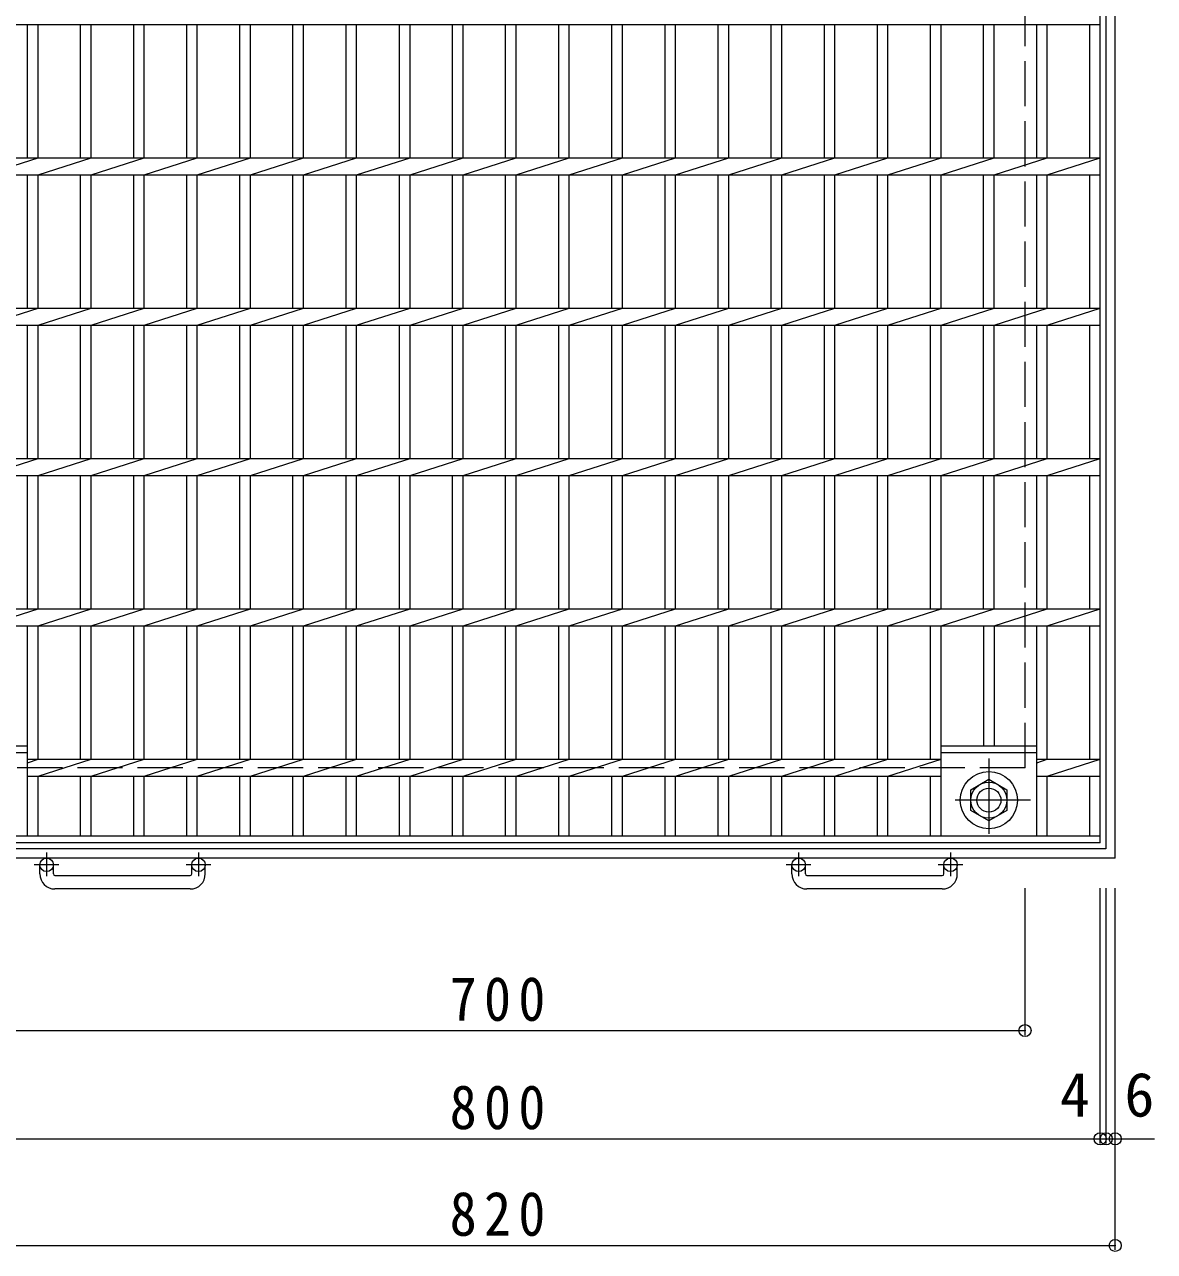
# Model space of a CAD drawing. Units: millimetres at full size, sheet at 1:10; details may follow other scales. Extents: x -1276 to 1603, y -1379 to 1305.
# Drawn here: x -733 to 19, y -205 to 611 of the extents above; entities that cross this region are included whole.
import ezdxf
from ezdxf.enums import TextEntityAlignment as Align

# ---------------------------------------------------------------- set-up
doc = ezdxf.new("R2010")
doc.units = ezdxf.units.MM
doc.header["$LTSCALE"] = 10
doc.header["$PDMODE"] = 32
doc.header["$PDSIZE"] = 8
doc.linetypes.add('CHAIN1', pattern=[8, 5, -1, 1, -1])
doc.linetypes.add('DASHED3', pattern=[4, 3, -1])
for name, color, linetype, lineweight in [('C-1', 2, 'Continuous', 9), ('C-2', 3, 'Continuous', 9), ('C-4', 7, 'Continuous', 9)]:
    doc.layers.add(name, color=color, linetype=linetype, lineweight=lineweight)
doc.styles.add('ＭＳ ゴシック', font='')
doc.styles.get('ＭＳ ゴシック').set_extended_font_data('MS Gothic')

msp = doc.modelspace()

# ---------------------------------------------------------------- linework, layer by layer
at = {"layer": 'C-1'}
for p, q in [((-7.5, 56.62), (-7.5, 876.62)), ((-13.5, 62.62), (-13.5, 870.62)), ((-13.7, 62.62), (-821.5, 62.62)), ((-7.5, 56.62), (-827.5, 56.62)), ((-722.5, 46.02), (-722.5, 52.12)), ((-713.5, 46.02), (-713.5, 52.12)), ((-621.5, 46.02), (-621.5, 52.12)), ((-612.5, 46.02), (-612.5, 52.12)), ((-222.5, 46.02), (-222.5, 52.12)), ((-213.5, 46.02), (-213.5, 52.12)), ((-121.5, 46.02), (-121.5, 52.12)), ((-112.5, 46.02), (-112.5, 52.12)), ((-712.5, 45.02), (-622.5, 45.02)), ((-212.5, 45.02), (-122.5, 45.02)), ((-622.5, 36.02), (-712.5, 36.02)), ((-122.5, 36.02), (-212.5, 36.02))]:
    msp.add_line(p, q, dxfattribs=at)
at = {"layer": 'C-1', "linetype": 'DASHED3'}
for q in [(-67.5, 816.62), (-767.5, 116.62)]:
    msp.add_line((-67.5, 116.62), q, dxfattribs=at)
at = {"layer": 'C-1', "linetype": 'CHAIN1'}
for p, q in [((-91.5, 122.76), (-91.5, 67.49)), ((-63.86, 95.12), (-119.14, 95.12)), ((-718, 60.23), (-718, 44.63)), ((-617, 60.23), (-617, 44.63)), ((-218, 60.23), (-218, 44.63)), ((-117, 60.23), (-117, 44.63)), ((-709.84, 52.12), (-726.24, 52.12)), ((-608.84, 52.12), (-625.24, 52.12)), ((-209.84, 52.12), (-226.24, 52.12)), ((-108.84, 52.12), (-125.24, 52.12))]:
    msp.add_line(p, q, dxfattribs=at)
at = {"layer": 'C-1'}
msp.add_lwpolyline([(-103.5, 88.2), (-103.5, 102.05), (-91.5, 108.98), (-79.5, 102.05), (-79.5, 88.2), (-91.5, 81.27)], close=True, dxfattribs=at)
for centre, radius in [((-91.5, 95.12), 19), ((-91.5, 95.12), 12), ((-91.5, 95.12), 8), ((-718, 52.12), 4.5), ((-617, 52.12), 4.5), ((-218, 52.12), 4.5), ((-117, 52.12), 4.5)]:
    msp.add_circle(centre, radius, dxfattribs=at)
for centre, radius, start, end in [((-712.5, 46.02), 10, 180, 270), ((-712.5, 46.02), 1, 180, 270), ((-622.5, 46.02), 10, 270, 0), ((-622.5, 46.02), 1, 270, 0), ((-212.5, 46.02), 10, 180, 270), ((-212.5, 46.02), 1, 180, 270), ((-122.5, 46.02), 10, 270, 0), ((-122.5, 46.02), 1, 270, 0)]:
    msp.add_arc(centre, radius, start, end, dxfattribs=at)
at = {"layer": 'C-2'}
for p, q in [((-17.5, 66.62), (-17.5, 866.62)), ((-817.5, 610.97), (-17.5, 610.97)), ((-730.7, 522.27), (-730.7, 610.97)), ((-723.7, 522.27), (-723.7, 610.97)), ((-695.4, 522.27), (-695.4, 610.97)), ((-688.4, 522.27), (-688.4, 610.97)), ((-660.1, 522.27), (-660.1, 610.97)), ((-653.1, 522.27), (-653.1, 610.97)), ((-624.8, 522.27), (-624.8, 610.97)), ((-617.8, 522.27), (-617.8, 610.97)), ((-589.5, 522.27), (-589.5, 610.97)), ((-582.5, 522.27), (-582.5, 610.97)), ((-554.2, 522.27), (-554.2, 610.97)), ((-547.2, 522.27), (-547.2, 610.97)), ((-518.9, 522.27), (-518.9, 610.97)), ((-511.9, 522.27), (-511.9, 610.97)), ((-483.4, 522.27), (-483.4, 610.97)), ((-476.4, 522.27), (-476.4, 610.97)), ((-448.1, 522.27), (-448.1, 610.97)), ((-441.1, 522.27), (-441.1, 610.97)), ((-412.8, 522.27), (-412.8, 610.97)), ((-405.8, 522.27), (-405.8, 610.97)), ((-377.5, 522.27), (-377.5, 610.97)), ((-370.5, 522.27), (-370.5, 610.97)), ((-342.1, 522.27), (-342.1, 610.97)), ((-335.1, 522.27), (-335.1, 610.97)), ((-306.8, 522.27), (-306.8, 610.97)), ((-299.8, 522.27), (-299.8, 610.97)), ((-271.5, 522.27), (-271.5, 610.97)), ((-264.5, 522.27), (-264.5, 610.97)), ((-236.2, 522.27), (-236.2, 610.97)), ((-229.2, 522.27), (-229.2, 610.97)), ((-200.9, 522.27), (-200.9, 610.97)), ((-193.9, 522.27), (-193.9, 610.97)), ((-165.6, 522.27), (-165.6, 610.97)), ((-158.6, 522.27), (-158.6, 610.97)), ((-130.3, 522.27), (-130.3, 610.97)), ((-123.3, 522.27), (-123.3, 610.97)), ((-95, 522.27), (-95, 610.97)), ((-88, 522.27), (-88, 610.97)), ((-59.7, 522.27), (-59.7, 610.97)), ((-52.7, 522.27), (-52.7, 610.97)), ((-24.5, 522.27), (-24.5, 610.97)), ((-817.5, 522.27), (-17.5, 522.27)), ((-759, 510.97), (-723.7, 522.27)), ((-723.7, 510.97), (-688.4, 522.27)), ((-688.4, 510.97), (-653.1, 522.27)), ((-653.1, 510.97), (-617.8, 522.27)), ((-617.8, 510.97), (-582.5, 522.27)), ((-582.5, 510.97), (-547.2, 522.27)), ((-547.2, 510.97), (-511.9, 522.27)), ((-511.9, 510.97), (-476.4, 522.27)), ((-476.4, 510.97), (-441.1, 522.27)), ((-441.1, 510.97), (-405.8, 522.27)), ((-405.8, 510.97), (-370.5, 522.27)), ((-370.5, 510.97), (-335.1, 522.27)), ((-335.1, 510.97), (-299.8, 522.27)), ((-299.8, 510.97), (-264.5, 522.27)), ((-264.5, 510.97), (-229.2, 522.27)), ((-229.2, 510.97), (-193.9, 522.27)), ((-193.9, 510.97), (-158.6, 522.27)), ((-158.6, 510.97), (-123.3, 522.27)), ((-123.3, 510.97), (-88, 522.27)), ((-88, 510.97), (-52.7, 522.27)), ((-52.7, 510.97), (-17.5, 522.27)), ((-817.5, 510.97), (-17.5, 510.97)), ((-730.7, 422.27), (-730.7, 510.97)), ((-723.7, 422.27), (-723.7, 510.97)), ((-695.4, 422.27), (-695.4, 510.97)), ((-688.4, 422.27), (-688.4, 510.97)), ((-660.1, 422.27), (-660.1, 510.97)), ((-653.1, 422.27), (-653.1, 510.97)), ((-624.8, 422.27), (-624.8, 510.97)), ((-617.8, 422.27), (-617.8, 510.97)), ((-589.5, 422.27), (-589.5, 510.97)), ((-582.5, 422.27), (-582.5, 510.97)), ((-554.2, 422.27), (-554.2, 510.97)), ((-547.2, 422.27), (-547.2, 510.97)), ((-518.9, 422.27), (-518.9, 510.97)), ((-511.9, 422.27), (-511.9, 510.97)), ((-483.4, 422.27), (-483.4, 510.97)), ((-476.4, 422.27), (-476.4, 510.97)), ((-448.1, 422.27), (-448.1, 510.97)), ((-441.1, 422.27), (-441.1, 510.97)), ((-412.8, 422.27), (-412.8, 510.97)), ((-405.8, 422.27), (-405.8, 510.97)), ((-377.5, 422.27), (-377.5, 510.97)), ((-370.5, 422.27), (-370.5, 510.97)), ((-342.1, 422.27), (-342.1, 510.97)), ((-335.1, 422.27), (-335.1, 510.97)), ((-306.8, 422.27), (-306.8, 510.97)), ((-299.8, 422.27), (-299.8, 510.97)), ((-271.5, 422.27), (-271.5, 510.97)), ((-264.5, 422.27), (-264.5, 510.97)), ((-236.2, 422.27), (-236.2, 510.97)), ((-229.2, 422.27), (-229.2, 510.97)), ((-200.9, 422.27), (-200.9, 510.97)), ((-193.9, 422.27), (-193.9, 510.97)), ((-165.6, 422.27), (-165.6, 510.97)), ((-158.6, 422.27), (-158.6, 510.97)), ((-130.3, 422.27), (-130.3, 510.97)), ((-123.3, 422.27), (-123.3, 510.97)), ((-95, 422.27), (-95, 510.97)), ((-88, 422.27), (-88, 510.97)), ((-59.7, 422.27), (-59.7, 510.97)), ((-52.7, 422.27), (-52.7, 510.97)), ((-24.5, 422.27), (-24.5, 510.97)), ((-817.5, 422.27), (-17.5, 422.27)), ((-759, 410.98), (-723.7, 422.27)), ((-723.7, 410.98), (-688.4, 422.27)), ((-688.4, 410.98), (-653.1, 422.27)), ((-653.1, 410.98), (-617.8, 422.27)), ((-617.8, 410.98), (-582.5, 422.27)), ((-582.5, 410.98), (-547.2, 422.27)), ((-547.2, 410.98), (-511.9, 422.27)), ((-511.9, 410.98), (-476.4, 422.27)), ((-476.4, 410.98), (-441.1, 422.27)), ((-441.1, 410.98), (-405.8, 422.27)), ((-405.8, 410.98), (-370.5, 422.27)), ((-370.5, 410.98), (-335.1, 422.27)), ((-335.1, 410.98), (-299.8, 422.27)), ((-299.8, 410.98), (-264.5, 422.27)), ((-264.5, 410.98), (-229.2, 422.27)), ((-229.2, 410.98), (-193.9, 422.27)), ((-193.9, 410.98), (-158.6, 422.27)), ((-158.6, 410.98), (-123.3, 422.27)), ((-123.3, 410.98), (-88, 422.27)), ((-88, 410.98), (-52.7, 422.27)), ((-52.7, 410.98), (-17.5, 422.27)), ((-817.5, 410.97), (-17.5, 410.97)), ((-730.7, 322.27), (-730.7, 410.97)), ((-723.7, 322.27), (-723.7, 410.97)), ((-695.4, 322.27), (-695.4, 410.97)), ((-688.4, 322.27), (-688.4, 410.97)), ((-660.1, 322.27), (-660.1, 410.97)), ((-653.1, 322.27), (-653.1, 410.97)), ((-624.8, 322.27), (-624.8, 410.97)), ((-617.8, 322.27), (-617.8, 410.97)), ((-589.5, 322.27), (-589.5, 410.97)), ((-582.5, 322.27), (-582.5, 410.97)), ((-554.2, 322.27), (-554.2, 410.97)), ((-547.2, 322.27), (-547.2, 410.97)), ((-518.9, 322.27), (-518.9, 410.97)), ((-511.9, 322.27), (-511.9, 410.97)), ((-483.4, 322.27), (-483.4, 410.97)), ((-476.4, 322.27), (-476.4, 410.97)), ((-448.1, 322.27), (-448.1, 410.97)), ((-441.1, 322.27), (-441.1, 410.97)), ((-412.8, 322.27), (-412.8, 410.97)), ((-405.8, 322.27), (-405.8, 410.97)), ((-377.5, 322.27), (-377.5, 410.97)), ((-370.5, 322.27), (-370.5, 410.97)), ((-342.1, 322.27), (-342.1, 410.97)), ((-335.1, 322.27), (-335.1, 410.97)), ((-306.8, 322.27), (-306.8, 410.97)), ((-299.8, 322.27), (-299.8, 410.97)), ((-271.5, 322.27), (-271.5, 410.97)), ((-264.5, 322.27), (-264.5, 410.97)), ((-236.2, 322.27), (-236.2, 410.97)), ((-229.2, 322.27), (-229.2, 410.97)), ((-200.9, 322.27), (-200.9, 410.97)), ((-193.9, 322.27), (-193.9, 410.97)), ((-165.6, 322.27), (-165.6, 410.97)), ((-158.6, 322.27), (-158.6, 410.97)), ((-130.3, 322.27), (-130.3, 410.97)), ((-123.3, 322.27), (-123.3, 410.97)), ((-95, 322.27), (-95, 410.97)), ((-88, 322.27), (-88, 410.97)), ((-59.7, 322.27), (-59.7, 410.97)), ((-52.7, 322.27), (-52.7, 410.97)), ((-24.5, 322.27), (-24.5, 410.97)), ((-817.5, 322.27), (-17.5, 322.27)), ((-759, 310.97), (-723.7, 322.27)), ((-723.7, 310.97), (-688.4, 322.27)), ((-688.4, 310.97), (-653.1, 322.27)), ((-653.1, 310.97), (-617.8, 322.27)), ((-617.8, 310.97), (-582.5, 322.27)), ((-582.5, 310.97), (-547.2, 322.27)), ((-547.2, 310.97), (-511.9, 322.27)), ((-511.9, 310.97), (-476.4, 322.27)), ((-476.4, 310.97), (-441.1, 322.27)), ((-441.1, 310.97), (-405.8, 322.27)), ((-405.8, 310.97), (-370.5, 322.27)), ((-370.5, 310.97), (-335.1, 322.27)), ((-335.1, 310.97), (-299.8, 322.27)), ((-299.8, 310.97), (-264.5, 322.27)), ((-264.5, 310.97), (-229.2, 322.27)), ((-229.2, 310.97), (-193.9, 322.27)), ((-193.9, 310.97), (-158.6, 322.27)), ((-158.6, 310.97), (-123.3, 322.27)), ((-123.3, 310.97), (-88, 322.27)), ((-88, 310.97), (-52.7, 322.27)), ((-52.7, 310.97), (-17.5, 322.27)), ((-817.5, 310.97), (-17.5, 310.97)), ((-730.7, 222.27), (-730.7, 310.97)), ((-723.7, 222.27), (-723.7, 310.97)), ((-695.4, 222.27), (-695.4, 310.97)), ((-688.4, 222.27), (-688.4, 310.97)), ((-660.1, 222.27), (-660.1, 310.97)), ((-653.1, 222.27), (-653.1, 310.97)), ((-624.8, 222.27), (-624.8, 310.97)), ((-617.8, 222.27), (-617.8, 310.97)), ((-589.5, 222.27), (-589.5, 310.97)), ((-582.5, 222.27), (-582.5, 310.97)), ((-554.2, 222.27), (-554.2, 310.97)), ((-547.2, 222.27), (-547.2, 310.97)), ((-518.9, 222.27), (-518.9, 310.97)), ((-511.9, 222.27), (-511.9, 310.97)), ((-483.4, 222.27), (-483.4, 310.97)), ((-476.4, 222.27), (-476.4, 310.97)), ((-448.1, 222.27), (-448.1, 310.97)), ((-441.1, 222.27), (-441.1, 310.97)), ((-412.8, 222.27), (-412.8, 310.97)), ((-405.8, 222.27), (-405.8, 310.97)), ((-377.5, 222.27), (-377.5, 310.97)), ((-370.5, 222.27), (-370.5, 310.97)), ((-342.1, 222.27), (-342.1, 310.97)), ((-335.1, 222.27), (-335.1, 310.97)), ((-306.8, 222.27), (-306.8, 310.97)), ((-299.8, 222.27), (-299.8, 310.97)), ((-271.5, 222.27), (-271.5, 310.97)), ((-264.5, 222.27), (-264.5, 310.97)), ((-236.2, 222.27), (-236.2, 310.97)), ((-229.2, 222.27), (-229.2, 310.97)), ((-200.9, 222.27), (-200.9, 310.97)), ((-193.9, 222.27), (-193.9, 310.97)), ((-165.6, 222.27), (-165.6, 310.97)), ((-158.6, 222.27), (-158.6, 310.97)), ((-130.3, 222.27), (-130.3, 310.97)), ((-123.3, 222.27), (-123.3, 310.97)), ((-95, 222.27), (-95, 310.97)), ((-88, 222.27), (-88, 310.97)), ((-59.7, 222.27), (-59.7, 310.97)), ((-52.7, 222.27), (-52.7, 310.97)), ((-24.5, 222.27), (-24.5, 310.97)), ((-817.5, 222.27), (-17.5, 222.27)), ((-759, 210.98), (-723.7, 222.27)), ((-723.7, 210.98), (-688.4, 222.27)), ((-688.4, 210.98), (-653.1, 222.27)), ((-653.1, 210.98), (-617.8, 222.27)), ((-617.8, 210.98), (-582.5, 222.27)), ((-582.5, 210.98), (-547.2, 222.27)), ((-547.2, 210.98), (-511.9, 222.27)), ((-511.9, 210.98), (-476.4, 222.27)), ((-476.4, 210.98), (-441.1, 222.27)), ((-441.1, 210.98), (-405.8, 222.27)), ((-405.8, 210.98), (-370.5, 222.27)), ((-370.5, 210.98), (-335.1, 222.27)), ((-335.1, 210.98), (-299.8, 222.27)), ((-299.8, 210.98), (-264.5, 222.27)), ((-264.5, 210.98), (-229.2, 222.27)), ((-229.2, 210.98), (-193.9, 222.27)), ((-193.9, 210.98), (-158.6, 222.27)), ((-158.6, 210.98), (-123.3, 222.27)), ((-123.3, 210.98), (-88, 222.27)), ((-88, 210.98), (-52.7, 222.27)), ((-52.7, 210.98), (-17.5, 222.27)), ((-817.5, 210.97), (-17.5, 210.97)), ((-730.7, 71.12), (-730.7, 210.97)), ((-723.7, 122.27), (-723.7, 210.97)), ((-695.4, 122.27), (-695.4, 210.97)), ((-688.4, 122.27), (-688.4, 210.97)), ((-660.1, 122.27), (-660.1, 210.97)), ((-653.1, 122.27), (-653.1, 210.97)), ((-624.8, 122.27), (-624.8, 210.97)), ((-617.8, 122.27), (-617.8, 210.97)), ((-589.5, 122.27), (-589.5, 210.97)), ((-582.5, 122.27), (-582.5, 210.97)), ((-554.2, 122.27), (-554.2, 210.97)), ((-547.2, 122.27), (-547.2, 210.97)), ((-518.9, 122.27), (-518.9, 210.97)), ((-511.9, 122.27), (-511.9, 210.97)), ((-483.4, 122.27), (-483.4, 210.97)), ((-476.4, 122.27), (-476.4, 210.97)), ((-448.1, 122.27), (-448.1, 210.97)), ((-441.1, 122.27), (-441.1, 210.97)), ((-412.8, 122.27), (-412.8, 210.97)), ((-405.8, 122.27), (-405.8, 210.97)), ((-377.5, 122.27), (-377.5, 210.97)), ((-370.5, 122.27), (-370.5, 210.97)), ((-342.1, 122.27), (-342.1, 210.97)), ((-335.1, 122.27), (-335.1, 210.97)), ((-306.8, 122.27), (-306.8, 210.97)), ((-299.8, 122.27), (-299.8, 210.97)), ((-271.5, 122.27), (-271.5, 210.97)), ((-264.5, 122.27), (-264.5, 210.97)), ((-236.2, 122.27), (-236.2, 210.97)), ((-229.2, 122.27), (-229.2, 210.97)), ((-200.9, 122.27), (-200.9, 210.97)), ((-193.9, 122.27), (-193.9, 210.97)), ((-165.6, 122.27), (-165.6, 210.97)), ((-158.6, 122.27), (-158.6, 210.97)), ((-130.3, 122.27), (-130.3, 210.97)), ((-123.3, 71.12), (-123.3, 210.97)), ((-95, 210.97), (-95, 131.12)), ((-88, 210.97), (-88, 131.12)), ((-59.7, 71.12), (-59.7, 210.97)), ((-52.7, 122.27), (-52.7, 210.97)), ((-24.5, 122.27), (-24.5, 210.97)), ((-730.7, 131.12), (-794.3, 131.12)), ((-59.7, 131.12), (-123.3, 131.12)), ((-730.7, 126.62), (-794.3, 126.62)), ((-59.7, 126.62), (-123.3, 126.62)), ((-730.7, 120.03), (-723.7, 122.27)), ((-730.7, 122.27), (-123.3, 122.27)), ((-723.7, 110.97), (-688.4, 122.27)), ((-688.4, 110.97), (-653.1, 122.27)), ((-653.1, 110.97), (-617.8, 122.27)), ((-617.8, 110.97), (-582.5, 122.27)), ((-582.5, 110.97), (-547.2, 122.27)), ((-547.2, 110.97), (-511.9, 122.27)), ((-511.9, 110.97), (-476.4, 122.27)), ((-476.4, 110.97), (-441.1, 122.27)), ((-441.1, 110.97), (-405.8, 122.27)), ((-405.8, 110.97), (-370.5, 122.27)), ((-370.5, 110.97), (-335.1, 122.27)), ((-335.1, 110.97), (-299.8, 122.27)), ((-299.8, 110.97), (-264.5, 122.27)), ((-264.5, 110.97), (-229.2, 122.27)), ((-229.2, 110.97), (-193.9, 122.27)), ((-193.9, 110.97), (-158.6, 122.27)), ((-158.6, 110.97), (-123.3, 122.27)), ((-59.7, 120.03), (-52.7, 122.27)), ((-59.7, 122.27), (-17.5, 122.27)), ((-52.7, 110.97), (-17.5, 122.27)), ((-730.7, 110.97), (-123.3, 110.97)), ((-723.7, 71.12), (-723.7, 110.97)), ((-695.4, 71.12), (-695.4, 110.97)), ((-688.4, 71.12), (-688.4, 110.97)), ((-660.1, 71.12), (-660.1, 110.97)), ((-653.1, 71.12), (-653.1, 110.97)), ((-624.8, 71.12), (-624.8, 110.97)), ((-617.8, 71.12), (-617.8, 110.97)), ((-589.5, 71.12), (-589.5, 110.97)), ((-582.5, 71.12), (-582.5, 110.97)), ((-554.2, 71.12), (-554.2, 110.97)), ((-547.2, 71.12), (-547.2, 110.97)), ((-518.9, 71.12), (-518.9, 110.97)), ((-511.9, 71.12), (-511.9, 110.97)), ((-483.4, 71.12), (-483.4, 110.97)), ((-476.4, 71.12), (-476.4, 110.97)), ((-448.1, 71.12), (-448.1, 110.97)), ((-441.1, 71.12), (-441.1, 110.97)), ((-412.8, 71.12), (-412.8, 110.97)), ((-405.8, 71.12), (-405.8, 110.97)), ((-377.5, 71.12), (-377.5, 110.97)), ((-370.5, 71.12), (-370.5, 110.97)), ((-342.1, 71.12), (-342.1, 110.97)), ((-335.1, 71.12), (-335.1, 110.97)), ((-306.8, 71.12), (-306.8, 110.97)), ((-299.8, 71.12), (-299.8, 110.97)), ((-271.5, 71.12), (-271.5, 110.97)), ((-264.5, 71.12), (-264.5, 110.97)), ((-236.2, 71.12), (-236.2, 110.97)), ((-229.2, 71.12), (-229.2, 110.97)), ((-200.9, 71.12), (-200.9, 110.97)), ((-193.9, 71.12), (-193.9, 110.97)), ((-165.6, 71.12), (-165.6, 110.97)), ((-158.6, 71.12), (-158.6, 110.97)), ((-130.3, 71.12), (-130.3, 110.97)), ((-123.3, 110.97), (-123.3, 110.98)), ((-59.7, 110.97), (-17.5, 110.97)), ((-52.7, 71.12), (-52.7, 110.97)), ((-24.5, 71.12), (-24.5, 110.97)), ((-17.5, 71.12), (-817.5, 71.12)), ((-17.5, 66.62), (-817.5, 66.62))]:
    msp.add_line(p, q, dxfattribs=at)
at = {"layer": 'C-4'}
for p, q in [((-67.5, -61.13), (-67.5, 36.62)), ((-17.5, -133.15), (-17.5, 36.62)), ((-13.5, -133.15), (-13.5, 36.62)), ((-7.5, -204.06), (-7.5, 36.62)), ((-767.5, -58.13), (-67.5, -58.13)), ((-817.5, -130.15), (-17.5, -130.15)), ((-17.5, -130.15), (-13.5, -130.15)), ((-13.5, -130.15), (-7.5, -130.15)), ((-7.5, -130.15), (18.57, -130.15)), ((-827.5, -201.06), (-7.5, -201.06))]:
    msp.add_line(p, q, dxfattribs=at)
for p in [(-67.5, -58.13), (-17.5, -130.15), (-13.5, -130.15), (-7.5, -130.15), (-7.5, -201.06)]:
    msp.add_point(p, dxfattribs=at)

# ---------------------------------------------------------------- texts
at = {"layer": 'C-4', "color": 2, "style": 'ＭＳ ゴシック'}
for s, p in [('4', (-44.28, -124.15)), ('6', (-1.43, -124.15))]:
    msp.add_text(s, height=29.33, dxfattribs=at).set_placement(p, align=Align.BOTTOM_LEFT)
at = {"layer": 'C-4', "color": 2, "char_height": 29.33, "attachment_point": 7, "style": 'ＭＳ ゴシック'}
for s, insert in [('\\T1.27;\\W0.9;700', (-450, -52.13)), ('\\T1.27;\\W0.9;800', (-450, -124.15)), ('\\T1.27;\\W0.9;820', (-450, -195.06))]:
    msp.add_mtext(s, dxfattribs=dict(at, insert=insert))

doc.saveas('drawing.dxf')
